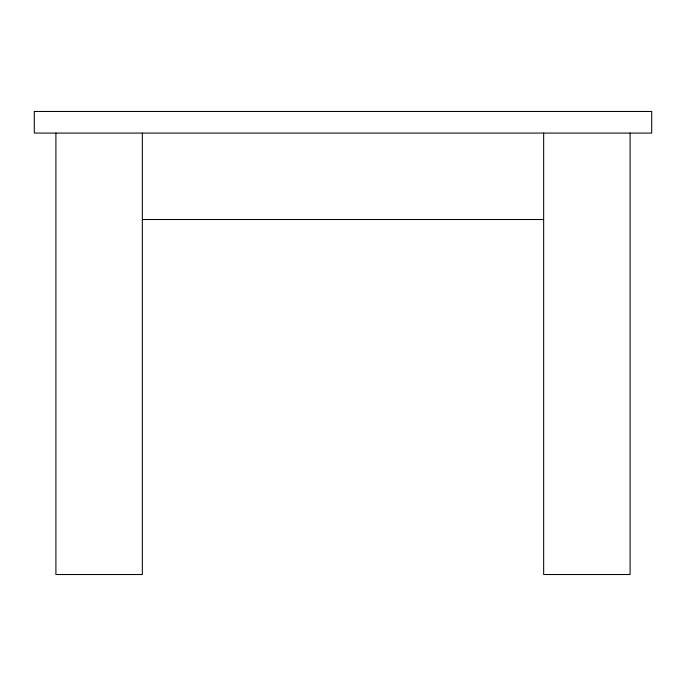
<?xml version="1.0" encoding="UTF-8"?>
<svg xmlns="http://www.w3.org/2000/svg" width="686" height="686" viewBox="0 0 686 686"><rect width="100%" height="100%" fill="white"/><g stroke="black" fill="none" stroke-linecap="round" stroke-linejoin="round"><path stroke-width="1.03" d="M142.345 219.52L543.655 219.52M630.091 133.084L630.091 574.525L543.655 574.525L543.655 133.084M142.345 133.084L142.345 574.525L55.909 574.525L55.909 133.084M651.7 111.475L34.3 111.475L34.3 133.084L651.7 133.084L651.7 111.475"/></g></svg>
